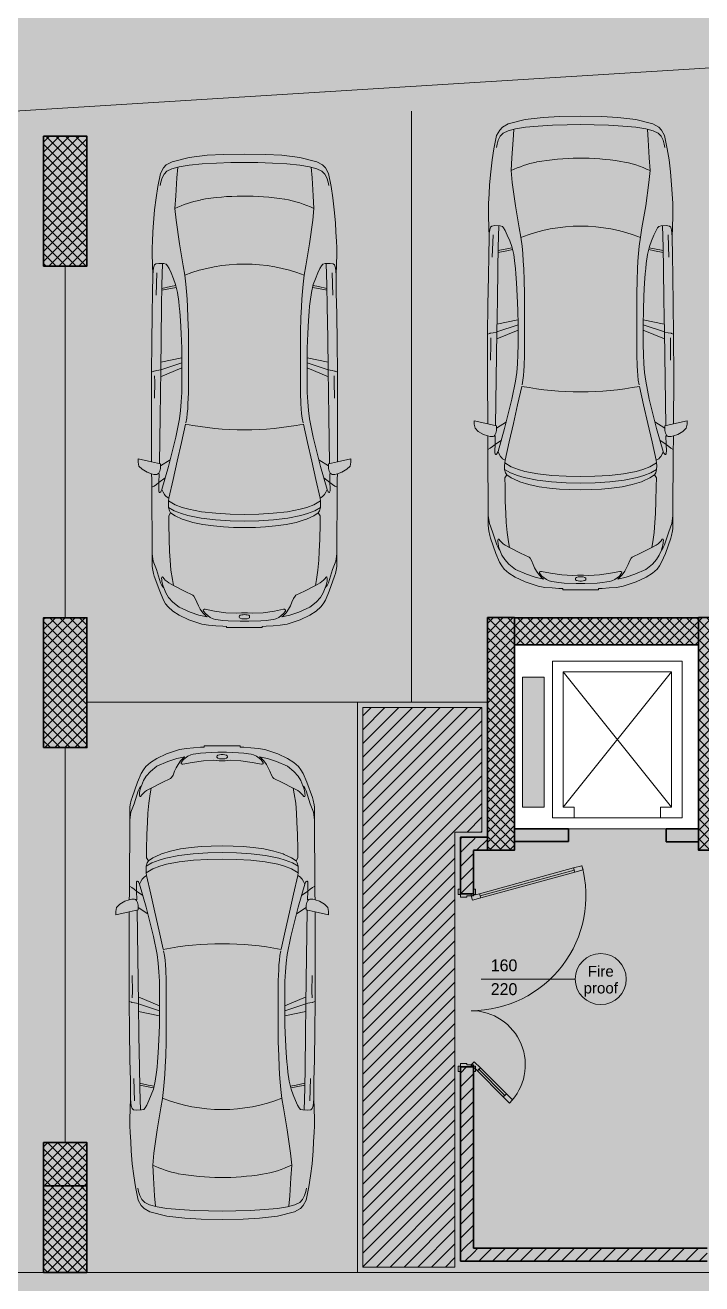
# Model space of a CAD drawing. Header units: millimetres. Extents: x 635850 to 824661, y -5878409 to -5774454.
# Drawn here: x 660070 to 666320, y -5850473 to -5838841 of the extents above; entities that cross this region are included whole.
import ezdxf

# ---------------------------------------------------------------- set-up
doc = ezdxf.new("R2010")
doc.units = ezdxf.units.MM
doc.header["$MEASUREMENT"] = 0
for name, color, linetype, lineweight in [('A - Ndertesa 1 - 2D Drafting_Pen_No__101', 252, 'Continuous', 13), ('A - Ndertesa 1 - 2D Drafting_Pen_No__2', 8, 'Continuous', 15), ('A - Ndertesa 1 - Muret_Pen_No__22', 8, 'Continuous', 35), ('A - Ndertesa 1 - Shtyllat_Pen_No__101', 252, 'Continuous', 13), ('A - Ndertesa 1 - Shtyllat_Pen_No__22', 8, 'Continuous', 35), ('A - Ndertesa 1- Pllaka meskatit 28 cm_Pen_No__121', 255, 'Continuous', 0), ('A - Ndertesa 1- Pllaka meskatit 28 cm_Pen_No__2', 8, 'Continuous', 15)]:
    doc.layers.add(name, color=color, linetype=linetype, lineweight=lineweight)
for name, color, linetype, lineweight, true_color in [('A - Ndertesa 1 - 2D Drafting_Pen_No__102', 7, 'Continuous', 13, 0xcccccc), ('A - Ndertesa 1 - 2D Drafting_Pen_No__108', 7, 'Continuous', 13, 0xfd8379), ('A - Ndertesa 1 - Muret_Pen_No__102', 7, 'Continuous', 13, 0xcccccc), ('A - Ndertesa 1 - Muret_Pen_No__88', 7, 'Continuous', 20, 0xfd4435), ('A - Ndertesa 1 - Veturat_Pen_No__102', 7, 'Continuous', 13, 0xcccccc), ('ARCHICAD Door Markers_Pen_No__108', 7, 'Continuous', 13, 0xfd8379), ('ARCHICAD Doors_Pen_No__108', 7, 'Continuous', 13, 0xfd8379)]:
    doc.layers.add(name, color=color, linetype=linetype, lineweight=lineweight, true_color=true_color)
for name, color, linetype in [('A - Ndertesa 1 - Muret', 7, 'Continuous'), ('A - Ndertesa 1 - Shtyllat', 7, 'Continuous'), ('ARCHICAD Door Markers', 7, 'Continuous')]:
    doc.layers.add(name, color=color, linetype=linetype)
doc.styles.add('GENERATED_STYLE_1', font='GOTHIC.TTF')
doc.styles.add('GENERATED_STYLE_2', font='arial.ttf')
pattern_1 = [(45, (664183.82, -5827429.525), (-63.6396, 63.6396), [])]
pattern_2 = [(45, (664183.82, -5827429.525), (-45.96194, 45.96194), []), (135, (664183.82, -5827429.525), (45.96194, 45.96194), [])]

# ---------------------------------------------------------------- blocks, each defined once
blk = doc.blocks.new('Wall_36', base_point=(664090, -5850264))
at = {"layer": 'A - Ndertesa 1 - Muret_Pen_No__88', "linetype": 'Continuous', "lineweight": 20, "true_color": 0xfd4435}
h = blk.add_hatch(dxfattribs=at)
h.set_pattern_fill('Masonry_Block', color=20, style=0, pattern_type=2)
h.set_pattern_definition(pattern_1)
h.paths.add_polyline_path([(664210, -5850144), (664090, -5850144), (664090, -5850264)])
h = blk.add_hatch(dxfattribs=at)
h.set_pattern_fill('Masonry_Block', color=20, style=0, pattern_type=2)
h.set_pattern_definition(pattern_1)
h.paths.add_polyline_path([(664210, -5850144), (664090, -5850264), (664210, -5850264)])
h = blk.add_hatch(dxfattribs=at)
h.set_pattern_fill('Masonry_Block', color=20, style=0, pattern_type=2)
h.set_pattern_definition(pattern_1)
h.paths.add_polyline_path([(664210, -5850264), (666370, -5850264), (666370, -5850144), (664210, -5850144)])
at = {"layer": 'A - Ndertesa 1 - Muret_Pen_No__22', "color": 8, "linetype": 'Continuous', "lineweight": 35, "flags": 128}
for points in [[(664090, -5850264), (664090, -5850144)], [(666370, -5850144), (664210, -5850144)], [(664090, -5850264), (666370, -5850264)]]:
    blk.add_lwpolyline(points, dxfattribs=at)
blk = doc.blocks.new('Wall_37', base_point=(664090, -5846467))
at = {"layer": 'A - Ndertesa 1 - Muret_Pen_No__88', "linetype": 'Continuous', "lineweight": 20, "true_color": 0xfd4435}
h = blk.add_hatch(dxfattribs=at)
h.set_pattern_fill('Masonry_Block', color=20, style=0, pattern_type=2)
h.set_pattern_definition(pattern_1)
h.paths.add_polyline_path([(664090, -5846467), (664210, -5846467), (664090, -5846347)])
h = blk.add_hatch(dxfattribs=at)
h.set_pattern_fill('Masonry_Block', color=20, style=0, pattern_type=2)
h.set_pattern_definition(pattern_1)
h.paths.add_polyline_path([(664090, -5846347), (664210, -5846467), (664210, -5846347)])
h = blk.add_hatch(dxfattribs=at)
h.set_pattern_fill('Masonry_Block', color=20, style=0, pattern_type=2)
h.set_pattern_definition(pattern_1)
h.paths.add_polyline_path([(664210, -5846467), (664340, -5846467), (664340, -5846347), (664210, -5846347)])
at = {"layer": 'A - Ndertesa 1 - Muret_Pen_No__22', "color": 8, "linetype": 'Continuous', "lineweight": 35, "flags": 128}
for points in [[(664090, -5846347), (664090, -5846467)], [(664340, -5846347), (664090, -5846347)], [(664340, -5846467), (664340, -5846347)], [(664210, -5846467), (664340, -5846467)]]:
    blk.add_lwpolyline(points, dxfattribs=at)
blk = doc.blocks.new('Metal Double Door 25')
at = {"layer": 'ARCHICAD Doors_Pen_No__108', "color": 11, "linetype": 'Continuous', "lineweight": 13, "true_color": 0xfd8379}
for p, q in [((-1022, 1033), (-1060, 1022)), ((-1060, 1022), (-1039, 945)), ((-1039, 945), (-1001, 956)), ((-1001, 956), (-1022, 1033)), ((-1020, 950), (-782, 82)), ((1049, 325), (1105, 382)), ((1134, 354), (1077, 297)), ((1105, 382), (1134, 354)), ((1063, 311), (822, 71)), ((1077, 297), (1049, 325)), ((-793, 39), (-843, 39)), ((-843, 39), (-843, 20)), ((-843, 20), (-793, 20)), ((-800, 20), (-843, 20)), ((-800, 20), (-843, 20)), ((-763, 88), (-801, 77)), ((-801, 77), (-780, 0)), ((-781, 20), (-800, 20)), ((-800, 20), (-800, 0)), ((-800, 0), (-800, 20)), ((-800, 0), (-800, 20)), ((-800, 0), (-781, 0)), ((-780, 0), (-800, 0)), ((-800, 0), (-800, -100)), ((-800, -100), (-800, 0)), ((-800, -100), (-800, 0)), ((-793, 20), (-793, 39)), ((-781, 0), (-781, 20)), ((-780, 0), (-741, 11)), ((-780, -40), (-780, 0)), ((-741, 11), (-763, 88)), ((752, 28), (808, 85)), ((780, 0), (752, 28)), ((837, 57), (780, 0)), ((800, 0), (780, 0)), ((780, 0), (780, -40)), ((800, 20), (781, 20)), ((781, 20), (781, 0)), ((781, 0), (800, 0)), ((843, 39), (793, 39)), ((793, 39), (793, 20)), ((793, 20), (843, 20)), ((800, 0), (800, 20)), ((800, 0), (800, 20)), ((800, 0), (800, 20)), ((800, 20), (843, 20)), ((800, 20), (843, 20)), ((800, -100), (800, 0)), ((800, -100), (800, 0)), ((800, -100), (800, 0)), ((808, 85), (837, 57)), ((843, 20), (843, 39)), ((-793, -100), (-843, -100)), ((-843, -100), (-843, -119)), ((-800, -100), (-843, -100)), ((-800, -100), (-843, -100)), ((-800, -100), (-768, -100)), ((-793, -119), (-793, -100)), ((-768, -40), (-780, -40)), ((-768, -100), (-768, -40)), ((780, -40), (768, -40)), ((768, -40), (768, -100)), ((768, -100), (800, -100)), ((843, -100), (793, -100)), ((793, -100), (793, -119)), ((800, -100), (843, -100)), ((800, -100), (843, -100)), ((843, -119), (843, -100)), ((-843, -119), (-793, -119)), ((793, -119), (843, -119))]:
    blk.add_line(p, q, dxfattribs=at)
at = {"layer": 'ARCHICAD Doors_Pen_No__108', "color": 11, "linetype": 'Continuous', "lineweight": 13, "true_color": 0xfd8379, "flags": 128}
for points in [[(-1039, 945), (-801, 77), (-782, 82), (-1020, 950)], [(-1020, 950), (-782, 82), (-763, 88), (-1001, 956)], [(1063, 311), (822, 71), (808, 85), (1049, 325)], [(1077, 297), (837, 57), (822, 71), (1063, 311)]]:
    blk.add_lwpolyline(points, close=True, dxfattribs=at)
at = {"layer": 'ARCHICAD Doors_Pen_No__108', "color": 11, "linetype": 'Continuous', "lineweight": 13, "true_color": 0xfd8379}
for centre, radius, start, end in [((-780, 0), 1060, 0, 105.343), ((780, 0), 500, 45, 180)]:
    blk.add_arc(centre, radius, start, end, dxfattribs=at)
blk = doc.blocks.new('D Marker 25_6')
at = {"layer": 'ARCHICAD Door Markers_Pen_No__108', "color": 11, "lineweight": 13, "true_color": 0xfd8379, "char_height": 110, "attachment_point": 7, "rotation": 270, "style": 'GENERATED_STYLE_1'}
for s, insert in [('\\A1;{\\pql;\\pt0;\\fCentury Gothic|b0|i0|c0|p34;220\\fCentury Gothic|b0|i0|c0|p34;\\A1{\\H.66x;\\S^  ;}\\fCentury Gothic|b0|i0|c0|p34;\\fCentury Gothic|b0|i0|c0|p34;}', (-168, -281)), ('\\A1;{\\pql;\\pt0;\\fCentury Gothic|b0|i0|c0|p34;160\\fCentury Gothic|b0|i0|c0|p34;\\A1{\\H.66x;\\S^  ;}\\fCentury Gothic|b0|i0|c0|p34;\\fCentury Gothic|b0|i0|c0|p34;}', (52, -281))]:
    blk.add_mtext(s, dxfattribs=dict(at, insert=insert))
blk = doc.blocks.new('Wall_38', base_point=(664090, -5850264))
at = {"layer": 'A - Ndertesa 1 - Muret_Pen_No__88', "linetype": 'Continuous', "lineweight": 20, "true_color": 0xfd4435}
h = blk.add_hatch(dxfattribs=at)
h.set_pattern_fill('Masonry_Block', color=20, style=0, pattern_type=2)
h.set_pattern_definition(pattern_1)
h.paths.add_polyline_path([(664090, -5846467), (664090, -5846868), (664210, -5846868), (664210, -5846467)])
h = blk.add_hatch(dxfattribs=at)
h.set_pattern_fill('Masonry_Block', color=20, style=0, pattern_type=2)
h.set_pattern_definition(pattern_1)
h.paths.add_polyline_path([(664090, -5850144), (664210, -5850144), (664210, -5848468), (664090, -5848468)])
at = {"layer": 'A - Ndertesa 1 - Muret_Pen_No__22', "color": 8, "linetype": 'Continuous', "lineweight": 35}
for p, q in [((664090, -5846868), (664090, -5846825)), ((664090, -5846868), (664190, -5846868)), ((664190, -5846868), (664210, -5846868)), ((664210, -5846868), (664210, -5846825)), ((664090, -5848468), (664090, -5848511)), ((664090, -5848468), (664190, -5848468)), ((664190, -5848468), (664210, -5848468)), ((664210, -5848468), (664210, -5848511))]:
    blk.add_line(p, q, dxfattribs=at)
at = {"layer": 'A - Ndertesa 1 - Muret_Pen_No__22', "color": 8, "linetype": 'Continuous', "lineweight": 35, "flags": 128}
for points in [[(664090, -5846467), (664090, -5846868)], [(664210, -5846868), (664210, -5846467)], [(664090, -5848468), (664090, -5850144)], [(664210, -5850144), (664210, -5848468)]]:
    blk.add_lwpolyline(points, dxfattribs=at)
at = {"layer": 'ARCHICAD Door Markers', "color": 161, "lineweight": 25, "true_color": 0x40a5ff, "rotation": 90}
blk.add_blockref('D Marker 25_6', (664090, -5847668), dxfattribs=at)
at = {"layer": 'ARCHICAD Doors_Pen_No__108', "color": 11, "linetype": 'Continuous', "lineweight": 13, "true_color": 0xfd8379, "zscale": 1000, "rotation": 270}
blk.add_blockref('Metal Double Door 25', (664190, -5847668), dxfattribs=at)
blk = doc.blocks.new('Wall_40', base_point=(664590, -5846267))
at = {"layer": 'A - Ndertesa 1 - Muret_Pen_No__102', "linetype": 'Continuous', "lineweight": 0, "true_color": 0xcccccc}
blk.add_hatch(color=254, dxfattribs=at).paths.add_polyline_path([(664590, -5846267), (664590, -5846387), (665090, -5846387), (665090, -5846267)])
at = {"layer": 'A - Ndertesa 1 - Muret_Pen_No__22', "color": 8, "linetype": 'Continuous', "lineweight": 35, "flags": 128}
for points in [[(665090, -5846267), (664590, -5846267)], [(665090, -5846387), (665090, -5846267)], [(664590, -5846387), (665090, -5846387)]]:
    blk.add_lwpolyline(points, dxfattribs=at)
blk = doc.blocks.new('Wall_41', base_point=(666290, -5846267))
at = {"layer": 'A - Ndertesa 1 - Muret_Pen_No__102', "linetype": 'Continuous', "lineweight": 0, "true_color": 0xcccccc}
blk.add_hatch(color=254, dxfattribs=at).paths.add_polyline_path([(666290, -5846267), (665990, -5846267), (665990, -5846387), (666290, -5846387)])
at = {"layer": 'A - Ndertesa 1 - Muret_Pen_No__22', "color": 8, "linetype": 'Continuous', "lineweight": 35, "flags": 128}
for points in [[(666290, -5846267), (665990, -5846267)], [(665990, -5846267), (665990, -5846387)], [(666290, -5846387), (666290, -5846267)], [(665990, -5846387), (666290, -5846387)]]:
    blk.add_lwpolyline(points, dxfattribs=at)
blk = doc.blocks.new('Column_47', base_point=(660440, -5840468))
at = {"layer": 'A - Ndertesa 1 - Shtyllat_Pen_No__101', "linetype": 'Continuous', "lineweight": 13}
h = blk.add_hatch(dxfattribs=at)
h.set_pattern_fill('Concrete_Block', color=252, style=0, pattern_type=2)
h.set_pattern_definition(pattern_2)
h.paths.add_polyline_path([(660240, -5841068), (660640, -5841068), (660640, -5839868), (660240, -5839868)])
at = {"layer": 'A - Ndertesa 1 - Shtyllat_Pen_No__22', "color": 8, "linetype": 'Continuous', "lineweight": 35, "flags": 128}
blk.add_lwpolyline([(660240, -5841068), (660640, -5841068), (660640, -5839868), (660240, -5839868)], close=True, dxfattribs=at)
blk = doc.blocks.new('Column_49', base_point=(660440, -5844918))
at = {"layer": 'A - Ndertesa 1 - Shtyllat_Pen_No__101', "linetype": 'Continuous', "lineweight": 13}
h = blk.add_hatch(dxfattribs=at)
h.set_pattern_fill('Concrete_Block', color=252, style=0, pattern_type=2)
h.set_pattern_definition(pattern_2)
h.paths.add_polyline_path([(660240, -5845518), (660640, -5845518), (660640, -5844318), (660240, -5844318)])
at = {"layer": 'A - Ndertesa 1 - Shtyllat_Pen_No__22', "color": 8, "linetype": 'Continuous', "lineweight": 35, "flags": 128}
blk.add_lwpolyline([(660240, -5845518), (660640, -5845518), (660640, -5844318), (660240, -5844318)], close=True, dxfattribs=at)
blk = doc.blocks.new('Column_54', base_point=(660440, -5849968))
at = {"layer": 'A - Ndertesa 1 - Shtyllat_Pen_No__101', "linetype": 'Continuous', "lineweight": 13}
h = blk.add_hatch(dxfattribs=at)
h.set_pattern_fill('Concrete_Block', color=252, style=0, pattern_type=2)
h.set_pattern_definition(pattern_2)
h.paths.add_polyline_path([(660240, -5850368), (660640, -5850368), (660640, -5849568), (660240, -5849568)])
at = {"layer": 'A - Ndertesa 1 - Shtyllat_Pen_No__22', "color": 8, "linetype": 'Continuous', "lineweight": 35, "flags": 128}
blk.add_lwpolyline([(660240, -5850368), (660640, -5850368), (660640, -5849568), (660240, -5849568)], close=True, dxfattribs=at)
blk = doc.blocks.new('Column_62', base_point=(660440, -5849768))
at = {"layer": 'A - Ndertesa 1 - Shtyllat_Pen_No__101', "linetype": 'Continuous', "lineweight": 13}
h = blk.add_hatch(dxfattribs=at)
h.set_pattern_fill('Concrete_Block', color=252, style=0, pattern_type=2)
h.set_pattern_definition(pattern_2)
h.paths.add_polyline_path([(660240, -5850368), (660640, -5850368), (660640, -5849168), (660240, -5849168)])
at = {"layer": 'A - Ndertesa 1 - Shtyllat_Pen_No__22', "color": 8, "linetype": 'Continuous', "lineweight": 35, "flags": 128}
blk.add_lwpolyline([(660240, -5850368), (660640, -5850368), (660640, -5849168), (660240, -5849168)], close=True, dxfattribs=at)
blk = doc.blocks.new('Car 05 25')
at = {"layer": 'A - Ndertesa 1 - Veturat_Pen_No__102', "color": 254, "linetype": 'Continuous', "lineweight": 13, "true_color": 0xcccccc}
for p, q in [((125, 791), (129, 820)), ((129, 820), (139, 832)), ((139, 832), (165, 840)), ((165, 840), (195, 844)), ((195, 844), (231, 846)), ((211, 809), (418, 816)), ((1120, 833), (1115, 809)), ((1121, 838), (1120, 836)), ((1120, 836), (1120, 833)), ((1130, 859), (1121, 838)), ((1163, 830), (1220, 829)), ((1220, 829), (1370, 831)), ((1958, 858), (1977, 777)), ((2075, 836), (2068, 858)), ((2075, 809), (2075, 836)), ((2167, 814), (2182, 834)), ((2182, 834), (2193, 856)), ((2808, 853), (2877, 843)), ((2877, 843), (2954, 814)), ((2904, 833), (2905, 833)), ((-729, 716), (-751, 670)), ((-701, 743), (-729, 716)), ((-665, 761), (-701, 743)), ((-627, 772), (-665, 761)), ((-595, 778), (-627, 772)), ((126, 744), (125, 791)), ((327, 762), (125, 756)), ((132, 723), (126, 744)), ((147, 711), (132, 723)), ((171, 697), (147, 711)), ((522, 765), (327, 762)), ((355, 762), (339, 683)), ((373, 763), (357, 683)), ((814, 769), (522, 765)), ((1109, 774), (814, 769)), ((1036, 773), (997, 579)), ((1042, 578), (1108, 774)), ((1173, 775), (1090, 578)), ((1115, 809), (1109, 774)), ((1109, 774), (1538, 780)), ((1538, 780), (1975, 786)), ((2000, 702), (1730, 634)), ((1939, 686), (1996, 777)), ((1977, 777), (2020, 777)), ((2000, 702), (2214, 763)), ((2020, 777), (2044, 783)), ((2044, 783), (2063, 792)), ((2063, 792), (2070, 800)), ((2069, 788), (2065, 794)), ((2069, 788), (2148, 790)), ((2070, 800), (2075, 809)), ((2107, 732), (2148, 790)), ((2148, 790), (2167, 814)), ((2148, 790), (2206, 792)), ((2206, 792), (2227, 791)), ((2227, 770), (2214, 763)), ((2214, 763), (2238, 752)), ((2227, 791), (2233, 790)), ((2234, 774), (2227, 770)), ((2233, 790), (2238, 787)), ((2238, 777), (2234, 774)), ((2241, 784), (2238, 787)), ((2238, 777), (2241, 781)), ((2238, 752), (2259, 740)), ((2241, 781), (2241, 784)), ((2259, 740), (2269, 731)), ((2269, 731), (2279, 722)), ((2279, 722), (2294, 698)), ((2294, 698), (2317, 701)), ((2317, 701), (2346, 703)), ((2355, 640), (2317, 701)), ((2346, 703), (2379, 702)), ((2410, 649), (2379, 702)), ((2379, 702), (2411, 694)), ((2429, 682), (2457, 700)), ((2457, 700), (2535, 698)), ((2535, 698), (2535, 698)), ((2535, 698), (2673, 696)), ((2954, 814), (3076, 775)), ((3022, 758), (3024, 762)), ((3024, 754), (3022, 758)), ((3024, 762), (3035, 765)), ((3038, 743), (3024, 754)), ((3035, 765), (3047, 764)), ((3051, 731), (3038, 743)), ((3047, 764), (3061, 763)), ((3065, 715), (3051, 731)), ((3061, 763), (3090, 757)), ((3077, 698), (3065, 715)), ((3100, 763), (3076, 775)), ((3090, 757), (3108, 751)), ((3114, 753), (3100, 763)), ((3108, 751), (3123, 746)), ((3123, 746), (3114, 753)), ((3170, 727), (3123, 746)), ((3212, 701), (3170, 727)), ((3254, 663), (3212, 701)), ((-768, 602), (-783, 510)), ((-768, 602), (-751, 670)), ((-764, 617), (-666, 624)), ((-666, 624), (-501, 634)), ((-501, 634), (-383, 642)), ((-383, 642), (-274, 631)), ((-274, 631), (-56, 601)), ((-56, 601), (146, 567)), ((213, 677), (171, 697)), ((266, 655), (213, 677)), ((319, 636), (266, 655)), ((393, 618), (319, 636)), ((339, 683), (330, 634)), ((357, 683), (347, 629)), ((475, 607), (393, 618)), ((521, 602), (475, 607)), ((570, 597), (521, 602)), ((653, 591), (570, 597)), ((773, 585), (653, 591)), ((907, 580), (773, 585)), ((1403, 584), (1316, 580)), ((1484, 590), (1403, 584)), ((1562, 601), (1484, 590)), ((1730, 634), (1562, 601)), ((1611, 544), (1780, 582)), ((1780, 582), (1953, 621)), ((1953, 621), (2122, 660)), ((2122, 660), (2294, 698)), ((2294, 698), (2294, 698)), ((2380, 575), (2355, 640)), ((2436, 583), (2410, 649)), ((2411, 694), (2411, 694)), ((2429, 682), (2411, 694)), ((2429, 682), (2429, 682)), ((2429, 682), (2457, 640)), ((2454, 522), (2436, 583)), ((2457, 640), (2487, 574)), ((2673, 696), (2787, 691)), ((2787, 691), (2868, 687)), ((2868, 687), (2960, 679)), ((2960, 679), (2868, 687)), ((2960, 679), (3047, 666)), ((3047, 666), (3100, 657)), ((3100, 657), (3077, 698)), ((3153, 554), (3100, 657)), ((3302, 603), (3254, 663)), ((3302, 603), (3346, 501)), ((-783, 510), (-795, 391)), ((146, 567), (233, 552)), ((233, 552), (315, 541)), ((315, 541), (384, 535)), ((384, 535), (454, 530)), ((454, 530), (526, 526)), ((526, 526), (628, 522)), ((628, 522), (757, 518)), ((757, 518), (1323, 518)), ((1042, 578), (907, 580)), ((1228, 578), (1042, 578)), ((1316, 580), (1228, 578)), ((1323, 518), (1420, 522)), ((1420, 522), (1467, 524)), ((1467, 524), (1511, 528)), ((1511, 528), (1554, 533)), ((1554, 533), (1597, 541)), ((1597, 541), (1597, 541)), ((2397, 514), (2380, 575)), ((2419, 396), (2397, 514)), ((2478, 401), (2454, 522)), ((2487, 574), (2492, 562)), ((2492, 562), (2518, 477)), ((2518, 477), (2538, 384)), ((3190, 476), (3153, 554)), ((3199, 467), (3190, 476)), ((3221, 454), (3199, 467)), ((3346, 501), (3374, 420)), ((-795, 391), (-802, 259)), ((2434, 266), (2419, 396)), ((2494, 269), (2478, 401)), ((2538, 384), (2551, 286)), ((3256, 439), (3221, 454)), ((3288, 425), (3256, 439)), ((3319, 408), (3288, 425)), ((3353, 384), (3319, 408)), ((3325, 377), (3321, 370)), ((3321, 370), (3321, 362)), ((3321, 362), (3338, 277)), ((3328, 380), (3325, 377)), ((3338, 379), (3328, 380)), ((3364, 358), (3338, 379)), ((3377, 360), (3353, 384)), ((3397, 316), (3364, 358)), ((3391, 344), (3374, 420)), ((3391, 344), (3377, 360)), ((-802, 259), (-807, 125)), ((2442, 132), (2434, 266)), ((2503, 133), (2494, 269)), ((2551, 286), (2560, 194)), ((3338, 277), (3352, 173)), ((3408, 289), (3397, 316)), ((3408, 289), (3414, 267)), ((3414, 267), (3418, 243)), ((3418, 243), (3424, 201)), ((-807, 125), (-808, 0)), ((2444, 0), (2442, 132)), ((2506, 0), (2503, 133)), ((2560, 194), (2564, 101)), ((3352, 173), (3358, 76)), ((3424, 201), (3428, 152)), ((3432, 40), (3428, 152)), ((-807, -125), (-808, 0)), ((2444, 0), (2442, -132)), ((2564, 101), (2566, 0)), ((2564, -101), (2566, 0)), ((3354, 28), (3358, 76)), ((3354, 28), (3354, -1)), ((3354, -28), (3354, 1)), ((3371, 12), (3370, -1)), ((3371, -12), (3370, 1)), ((3372, 24), (3371, 12)), ((3376, 39), (3372, 24)), ((3382, 47), (3376, 39)), ((3386, 48), (3382, 47)), ((3386, 48), (3394, 48)), ((3399, 47), (3394, 48)), ((3404, 39), (3399, 47)), ((3404, 39), (3408, 24)), ((3408, 24), (3410, 8)), ((3410, 8), (3410, 0)), ((3432, 57), (3432, 57)), ((3432, 0), (3432, 40)), ((3432, 0), (3432, -40)), ((2506, 0), (2503, -133)), ((2560, -194), (2564, -101)), ((3352, -173), (3358, -76)), ((3354, -28), (3358, -76)), ((3372, -24), (3371, -12)), ((3376, -39), (3372, -24)), ((3382, -47), (3376, -39)), ((3386, -48), (3382, -47)), ((3386, -48), (3394, -48)), ((3399, -47), (3394, -48)), ((3404, -39), (3399, -47)), ((3404, -39), (3408, -24)), ((3408, -24), (3410, -8)), ((3410, -8), (3410, 0)), ((3432, -40), (3428, -152)), ((3432, -57), (3432, -57)), ((-802, -259), (-807, -125)), ((2442, -132), (2434, -266)), ((2503, -133), (2494, -269)), ((2551, -286), (2560, -194)), ((3338, -277), (3352, -173)), ((3418, -243), (3424, -201)), ((3424, -201), (3428, -152)), ((-795, -391), (-802, -259)), ((2434, -266), (2419, -396)), ((2494, -269), (2478, -401)), ((2538, -384), (2551, -286)), ((3321, -362), (3338, -277)), ((3397, -316), (3364, -358)), ((3391, -344), (3374, -420)), ((3391, -344), (3377, -360)), ((3408, -289), (3397, -316)), ((3408, -289), (3414, -267)), ((3414, -267), (3418, -243)), ((-783, -510), (-795, -391)), ((2419, -396), (2397, -514)), ((2478, -401), (2454, -522)), ((2518, -477), (2538, -384)), ((3221, -454), (3199, -467)), ((3256, -439), (3221, -454)), ((3288, -425), (3256, -439)), ((3319, -408), (3288, -425)), ((3353, -384), (3319, -408)), ((3321, -370), (3321, -362)), ((3325, -377), (3321, -370)), ((3328, -380), (3325, -377)), ((3338, -379), (3328, -380)), ((3364, -358), (3338, -379)), ((3346, -501), (3374, -420)), ((3377, -360), (3353, -384)), ((-768, -602), (-783, -510)), ((-56, -601), (146, -567)), ((146, -567), (233, -552)), ((233, -552), (315, -541)), ((315, -541), (384, -535)), ((384, -535), (454, -530)), ((454, -530), (526, -526)), ((526, -526), (628, -522)), ((628, -522), (757, -518)), ((757, -518), (1323, -518)), ((907, -580), (773, -585)), ((1042, -578), (907, -580)), ((1036, -773), (997, -579)), ((1042, -578), (1108, -774)), ((1228, -578), (1042, -578)), ((1173, -775), (1090, -578)), ((1316, -580), (1228, -578)), ((1403, -584), (1316, -580)), ((1323, -518), (1420, -522)), ((1420, -522), (1467, -524)), ((1467, -524), (1511, -528)), ((1511, -528), (1554, -533)), ((1554, -533), (1597, -541)), ((1597, -541), (1597, -541)), ((1611, -544), (1780, -582)), ((2380, -575), (2355, -640)), ((2397, -514), (2380, -575)), ((2454, -522), (2436, -583)), ((2457, -640), (2487, -574)), ((2487, -574), (2492, -562)), ((2492, -562), (2518, -477)), ((3153, -554), (3100, -657)), ((3190, -476), (3153, -554)), ((3199, -467), (3190, -476)), ((3302, -603), (3346, -501)), ((-768, -602), (-751, -670)), ((-764, -617), (-666, -624)), ((-729, -716), (-751, -670)), ((-666, -624), (-501, -634)), ((-501, -634), (-383, -642)), ((-383, -642), (-274, -631)), ((-274, -631), (-56, -601)), ((171, -697), (147, -711)), ((213, -677), (171, -697)), ((266, -655), (213, -677)), ((319, -636), (266, -655)), ((393, -618), (319, -636)), ((339, -683), (330, -634)), ((355, -762), (339, -683)), ((357, -683), (347, -629)), ((373, -763), (357, -683)), ((475, -607), (393, -618)), ((521, -602), (475, -607)), ((570, -597), (521, -602)), ((653, -591), (570, -597)), ((773, -585), (653, -591)), ((1484, -590), (1403, -584)), ((1562, -601), (1484, -590)), ((1730, -634), (1562, -601)), ((2000, -702), (1730, -634)), ((1780, -582), (1953, -621)), ((1939, -686), (1996, -777)), ((1953, -621), (2122, -660)), ((2122, -660), (2294, -698)), ((2279, -722), (2294, -698)), ((2294, -698), (2317, -701)), ((2294, -698), (2294, -698)), ((2355, -640), (2317, -701)), ((2410, -649), (2379, -702)), ((2379, -702), (2411, -694)), ((2436, -583), (2410, -649)), ((2429, -682), (2411, -694)), ((2411, -694), (2411, -694)), ((2429, -682), (2457, -640)), ((2429, -682), (2429, -682)), ((2429, -682), (2457, -700)), ((2535, -698), (2673, -696)), ((2673, -696), (2787, -691)), ((2787, -691), (2868, -687)), ((2868, -687), (2960, -679)), ((2960, -679), (2868, -687)), ((2960, -679), (3047, -666)), ((3047, -666), (3100, -657)), ((3077, -698), (3065, -715)), ((3100, -657), (3077, -698)), ((3254, -663), (3212, -701)), ((3302, -603), (3254, -663)), ((-701, -743), (-729, -716)), ((-665, -761), (-701, -743)), ((-627, -772), (-665, -761)), ((-595, -778), (-627, -772)), ((126, -744), (125, -791)), ((327, -762), (125, -756)), ((125, -791), (129, -820)), ((132, -723), (126, -744)), ((147, -711), (132, -723)), ((211, -809), (418, -816)), ((522, -765), (327, -762)), ((814, -769), (522, -765)), ((1109, -774), (814, -769)), ((1109, -774), (1538, -780)), ((1115, -809), (1109, -774)), ((1120, -833), (1115, -809)), ((1538, -780), (1975, -786)), ((1958, -858), (1977, -777)), ((1977, -777), (2020, -777)), ((2000, -702), (2214, -763)), ((2020, -777), (2044, -783)), ((2044, -783), (2063, -792)), ((2063, -792), (2070, -800)), ((2069, -788), (2065, -794)), ((2069, -788), (2148, -790)), ((2070, -800), (2075, -809)), ((2075, -809), (2075, -836)), ((2107, -732), (2148, -790)), ((2148, -790), (2167, -814)), ((2148, -790), (2206, -792)), ((2167, -814), (2182, -834)), ((2206, -792), (2227, -791)), ((2214, -763), (2238, -752)), ((2227, -770), (2214, -763)), ((2234, -774), (2227, -770)), ((2227, -791), (2233, -790)), ((2233, -790), (2238, -787)), ((2238, -777), (2234, -774)), ((2238, -752), (2259, -740)), ((2238, -777), (2241, -781)), ((2241, -784), (2238, -787)), ((2241, -781), (2241, -784)), ((2259, -740), (2269, -731)), ((2269, -731), (2279, -722)), ((2317, -701), (2346, -703)), ((2346, -703), (2379, -702)), ((2457, -700), (2535, -698)), ((2535, -698), (2535, -698)), ((2877, -843), (2954, -814)), ((2954, -814), (3076, -775)), ((3024, -754), (3022, -758)), ((3022, -758), (3024, -762)), ((3038, -743), (3024, -754)), ((3024, -762), (3035, -765)), ((3035, -765), (3047, -764)), ((3051, -731), (3038, -743)), ((3047, -764), (3061, -763)), ((3065, -715), (3051, -731)), ((3061, -763), (3090, -757)), ((3100, -763), (3076, -775)), ((3090, -757), (3108, -751)), ((3114, -753), (3100, -763)), ((3108, -751), (3123, -746)), ((3123, -746), (3114, -753)), ((3170, -727), (3123, -746)), ((3212, -701), (3170, -727)), ((129, -820), (139, -832)), ((139, -832), (165, -840)), ((165, -840), (195, -844)), ((195, -844), (231, -846)), ((1120, -836), (1120, -833)), ((1121, -838), (1120, -836)), ((1130, -859), (1121, -838)), ((1163, -830), (1220, -829)), ((1220, -829), (1370, -831)), ((2075, -836), (2068, -858)), ((2182, -834), (2193, -856)), ((2808, -853), (2877, -843))]:
    blk.add_line(p, q, dxfattribs=at)
at = {"layer": 'A - Ndertesa 1 - Veturat_Pen_No__102', "color": 254, "linetype": 'Continuous', "lineweight": 13, "true_color": 0xcccccc, "flags": 128}
blk.add_lwpolyline([(-483, -817), (-372, -830), (-252, -841), (-168, -845), (-78, -851), (-24, -852), (40, -852), (231, -846), (400, -848), (591, -852), (857, -856), (1130, -859), (1536, -860), (1958, -858), (1929, -983), (1961, -983), (1997, -975), (2027, -945), (2055, -898), (2068, -858), (2120, -857), (2193, -856), (2808, -853), (2856, -853), (2891, -853), (2923, -852), (2945, -849), (2990, -840), (3014, -833), (3154, -783), (3236, -748), (3269, -728), (3299, -706), (3337, -663), (3374, -604), (3418, -513), (3457, -393), (3468, -331), (3474, -264), (3478, -200), (3479, -165), (3490, -165), (3490, 165), (3479, 165), (3478, 200), (3474, 264), (3468, 331), (3457, 393), (3418, 513), (3374, 604), (3337, 663), (3299, 706), (3269, 728), (3236, 748), (3154, 783), (3014, 833), (2990, 840), (2945, 849), (2923, 852), (2891, 853), (2856, 853), (2808, 853), (2193, 856), (2120, 857), (2068, 858), (2055, 898), (2027, 945), (1997, 975), (1961, 983), (1929, 983), (1958, 858), (1536, 860), (1130, 859), (857, 856), (591, 852), (400, 848), (231, 846), (40, 852), (-24, 852), (-78, 851), (-168, 845), (-252, 841), (-372, 830), (-483, 817), (-585, 801), (-706, 776), (-758, 747), (-785, 722), (-815, 668), (-855, 511), (-875, 345), (-883, 195), (-885, 0), (-883, -195), (-875, -345), (-855, -511), (-815, -668), (-785, -722), (-758, -747), (-706, -776), (-585, -801)], close=True, dxfattribs=at)
at = {"layer": 'A - Ndertesa 1 - Veturat_Pen_No__102', "color": 254, "linetype": 'Continuous', "lineweight": 13, "true_color": 0xcccccc}
for centre, radius, start, end in [((493, 218), 973, 154.1545, 170.9117), ((1650, 0), 1520, 158.6992, 201.3008), ((-1245, 0), 2907, 349.2142, 10.7858), ((1856, -2), 2354, 170.8804, 189.9223), ((493, -218), 973, 191.2305, 205.8455)]:
    blk.add_arc(centre, radius, start, end, dxfattribs=at)
blk = doc.blocks.new('Column_521', base_point=(664465, -5845392))
at = {"layer": 'A - Ndertesa 1 - Shtyllat_Pen_No__101', "linetype": 'Continuous', "lineweight": 13}
h = blk.add_hatch(dxfattribs=at)
h.set_pattern_fill('Concrete_Block', color=252, style=0, pattern_type=2)
h.set_pattern_definition(pattern_2)
h.paths.add_polyline_path([(664340, -5844317), (664340, -5846467), (664590, -5846467), (664590, -5844317)])
at = {"layer": 'A - Ndertesa 1 - Shtyllat_Pen_No__22', "color": 8, "linetype": 'Continuous', "lineweight": 35, "flags": 128}
blk.add_lwpolyline([(664340, -5844317), (664590, -5844317), (664590, -5846467), (664340, -5846467)], close=True, dxfattribs=at)
blk = doc.blocks.new('Column_522', base_point=(665440, -5844442))
at = {"layer": 'A - Ndertesa 1 - Shtyllat_Pen_No__101', "linetype": 'Continuous', "lineweight": 13}
h = blk.add_hatch(dxfattribs=at)
h.set_pattern_fill('Concrete_Block', color=252, style=0, pattern_type=2)
h.set_pattern_definition(pattern_2)
h.paths.add_polyline_path([(666290, -5844317), (664590, -5844317), (664590, -5844567), (666290, -5844567)])
at = {"layer": 'A - Ndertesa 1 - Shtyllat_Pen_No__22', "color": 8, "linetype": 'Continuous', "lineweight": 35, "flags": 128}
blk.add_lwpolyline([(666290, -5844317), (666290, -5844567), (664590, -5844567), (664590, -5844317)], close=True, dxfattribs=at)
blk = doc.blocks.new('Column_523', base_point=(666415, -5845392))
at = {"layer": 'A - Ndertesa 1 - Shtyllat_Pen_No__101', "linetype": 'Continuous', "lineweight": 13}
h = blk.add_hatch(dxfattribs=at)
h.set_pattern_fill('Concrete_Block', color=252, style=0, pattern_type=2)
h.set_pattern_definition(pattern_2)
h.paths.add_polyline_path([(666290, -5844317), (666290, -5846467), (666540, -5846467), (666540, -5844317)])
at = {"layer": 'A - Ndertesa 1 - Shtyllat_Pen_No__22', "color": 8, "linetype": 'Continuous', "lineweight": 35, "flags": 128}
blk.add_lwpolyline([(666290, -5844317), (666540, -5844317), (666540, -5846467), (666290, -5846467)], close=True, dxfattribs=at)

msp = doc.modelspace()

# ---------------------------------------------------------------- hatches: boundary and pattern name
at = {"layer": 'A - Ndertesa 1 - 2D Drafting_Pen_No__102', "linetype": 'Continuous', "lineweight": 0, "true_color": 0xe5e5e5}
msp.add_hatch(color=254, dxfattribs=at).paths.add_polyline_path([(664864.7, -5846067), (664864.7, -5844867), (664664.7, -5844867), (664664.7, -5846067)])
at = {"layer": 'A - Ndertesa 1 - 2D Drafting_Pen_No__102', "linetype": 'Continuous', "lineweight": 13, "true_color": 0xcccccc}
h = msp.add_hatch(dxfattribs=at)
h.set_pattern_fill('Thermal_Block', color=254, style=0, pattern_type=2)
h.set_pattern_definition(pattern_1)
h.paths.add_polyline_path([(663189.8, -5845147.8), (664289.7, -5845147.8), (664289.7, -5846297.8), (664039.8, -5846297.8), (664039.8, -5850265.6), (664039.8, -5850317.8), (663189.8, -5850317.8)])
at = {"layer": 'A - Ndertesa 1- Pllaka meskatit 28 cm_Pen_No__121', "linetype": 'Continuous', "lineweight": 0, "true_color": 0xffffff}
h = msp.add_hatch(color=7, dxfattribs=at)
h.paths.add_polyline_path([(672239.8, -5833613.4), (643046.5, -5835433.4, 0.3960927), (641639.8, -5836930.5), (641639.8, -5861467.8), (672239.8, -5861467.8)])
h.paths.add_polyline_path([(669369.8, -5850014.2), (669369.8, -5848314.3), (666569.8, -5848314.3), (666569.8, -5850014.2)], flags=0)
h.paths.add_polyline_path([(666289.8, -5844566.6), (664589.8, -5844566.5), (664589.7, -5846266.5), (666289.7, -5846266.6)], flags=0)

# ---------------------------------------------------------------- linework, layer by layer
at = {"layer": 'A - Ndertesa 1 - 2D Drafting_Pen_No__101', "color": 252, "linetype": 'Continuous', "lineweight": 13}
for p, q in [((665039.7, -5846067.8), (666039.7, -5844817.8)), ((666039.7, -5846067.8), (665039.7, -5844817.8)), ((665039.7, -5846067.8), (666039.7, -5844817.8)), ((666039.7, -5846067.8), (665039.7, -5844817.8))]:
    msp.add_line(p, q, dxfattribs=at)
at = {"layer": 'A - Ndertesa 1 - 2D Drafting_Pen_No__101', "color": 252, "linetype": 'Continuous', "lineweight": 13, "flags": 128}
msp.add_lwpolyline([(664939.7, -5846167.8), (666139.7, -5846167.8), (666139.7, -5844717.8), (664939.7, -5844717.8)], close=True, dxfattribs=at)
msp.add_lwpolyline([(664939.7, -5846167.8), (666139.7, -5846167.8), (666139.7, -5844717.8), (664939.7, -5844717.8)], close=True, dxfattribs=at)
for points in [[(665139.7, -5846067.8), (665039.7, -5846067.8), (665039.7, -5844817.8), (666039.7, -5844817.8), (666039.7, -5846067.8), (665939.7, -5846067.8)], [(665139.7, -5846067.8), (665039.7, -5846067.8), (665039.7, -5844817.8), (666039.7, -5844817.8), (666039.7, -5846067.8), (665939.7, -5846067.8)], [(665139.7, -5846067.8), (665139.7, -5846167.8)], [(665139.7, -5846067.8), (665139.7, -5846167.8)], [(665939.7, -5846067.8), (665939.7, -5846167.8)], [(665939.7, -5846067.8), (665939.7, -5846167.8)]]:
    msp.add_lwpolyline(points, dxfattribs=at)
at = {"layer": 'A - Ndertesa 1 - 2D Drafting_Pen_No__102', "color": 254, "linetype": 'Continuous', "lineweight": 13, "true_color": 0xcccccc, "flags": 128}
msp.add_lwpolyline([(672339.8, -5850367.8), (653439.8, -5850367.8, -0.4142136), (653389.8, -5850317.8), (653389.8, -5840092.9, -0.3961377), (653436.7, -5840042.9), (672239.8, -5838873.6)], format="xyb", dxfattribs=at)
for points in [[(663639.8, -5845097.8), (663639.8, -5839637.4)], [(660439.8, -5844317.8), (660439.8, -5841067.8)], [(660639.8, -5845097.8), (664339.7, -5845097.8)], [(663139.8, -5850367.8), (663139.8, -5845097.8)], [(660439.8, -5849167.8), (660439.8, -5845517.8)]]:
    msp.add_lwpolyline(points, dxfattribs=at)
msp.add_lwpolyline([(663189.8, -5845147.8), (664289.7, -5845147.8), (664289.7, -5846297.8), (664039.8, -5846297.8), (664039.8, -5850265.6), (664039.8, -5850317.8), (663189.8, -5850317.8)], close=True, dxfattribs=at)
at = {"layer": 'A - Ndertesa 1 - 2D Drafting_Pen_No__108', "color": 11, "linetype": 'Continuous', "lineweight": 13, "true_color": 0xfd8379, "flags": 128}
msp.add_lwpolyline([(665150.8, -5847656.3), (664282.8, -5847656.3)], dxfattribs=at)
at = {"layer": 'A - Ndertesa 1 - 2D Drafting_Pen_No__108', "color": 11, "linetype": 'Continuous', "lineweight": 13, "true_color": 0xfd8379}
msp.add_circle((665386.7, -5847656.3), 235.9, dxfattribs=at)
at = {"layer": 'A - Ndertesa 1 - 2D Drafting_Pen_No__2', "color": 8, "linetype": 'Continuous', "lineweight": 15, "flags": 128}
msp.add_lwpolyline([(664864.7, -5846067), (664864.7, -5844867), (664664.7, -5844867), (664664.7, -5846067)], close=True, dxfattribs=at)
at = {"layer": 'A - Ndertesa 1- Pllaka meskatit 28 cm_Pen_No__2', "color": 8, "linetype": 'Continuous', "lineweight": 15, "flags": 128}
msp.add_lwpolyline([(666289.8, -5844566.6), (664589.8, -5844566.5), (664589.7, -5846266.5), (666289.7, -5846266.6)], close=True, dxfattribs=at)

# ---------------------------------------------------------------- block references
at = {"layer": 'A - Ndertesa 1 - Muret', "color": 8, "lineweight": 35}
for name, p in [('Wall_40', (664589.7, -5846266.5)), ('Wall_41', (666289.7, -5846266.6)), ('Wall_37', (664089.8, -5846466.5)), ('Wall_38', (664089.8, -5850264.4)), ('Wall_36', (664089.8, -5850264.4))]:
    msp.add_blockref(name, p, dxfattribs=at)
at = {"layer": 'A - Ndertesa 1 - Shtyllat', "color": 8, "lineweight": 35}
for name, p in [('Column_47', (660439.8, -5840467.8)), ('Column_49', (660439.8, -5844917.8)), ('Column_521', (664464.7, -5845391.5)), ('Column_522', (665439.8, -5844441.6)), ('Column_523', (666414.7, -5845391.5)), ('Column_62', (660439.8, -5849767.8)), ('Column_54', (660439.8, -5849967.8))]:
    msp.add_blockref(name, p, dxfattribs=at)
at = {"layer": 'A - Ndertesa 1 - Veturat_Pen_No__102', "color": 254, "linetype": 'Continuous', "lineweight": 13, "true_color": 0xcccccc, "zscale": 1000, "rotation": 270}
for p in [(665200.7, -5840568.3), (662095.6, -5840918.4)]:
    msp.add_blockref('Car 05 25', p, dxfattribs=at)
at = {"layer": 'A - Ndertesa 1 - Veturat_Pen_No__102', "color": 254, "linetype": 'Continuous', "lineweight": 13, "true_color": 0xcccccc, "xscale": -1, "zscale": 1000, "rotation": 270}
msp.add_blockref('Car 05 25', (661889.8, -5848992.2), dxfattribs=at)

# ---------------------------------------------------------------- texts
at = {"layer": 'A - Ndertesa 1 - 2D Drafting_Pen_No__108', "color": 11, "linetype": 'Continuous', "lineweight": 13, "true_color": 0xfd8379, "insert": (665386.7, -5847819.5), "char_height": 100, "attachment_point": 8, "rotation": 359.99543, "line_spacing_factor": 0.9307, "style": 'GENERATED_STYLE_2'}
msp.add_mtext('\\A1;{\\pqc;\\fArial|b0|i0|c0|p34;Fire\\P\\pqc;\\fArial|b0|i0|c0|p34;proof}', dxfattribs=at)

doc.saveas('drawing.dxf')
